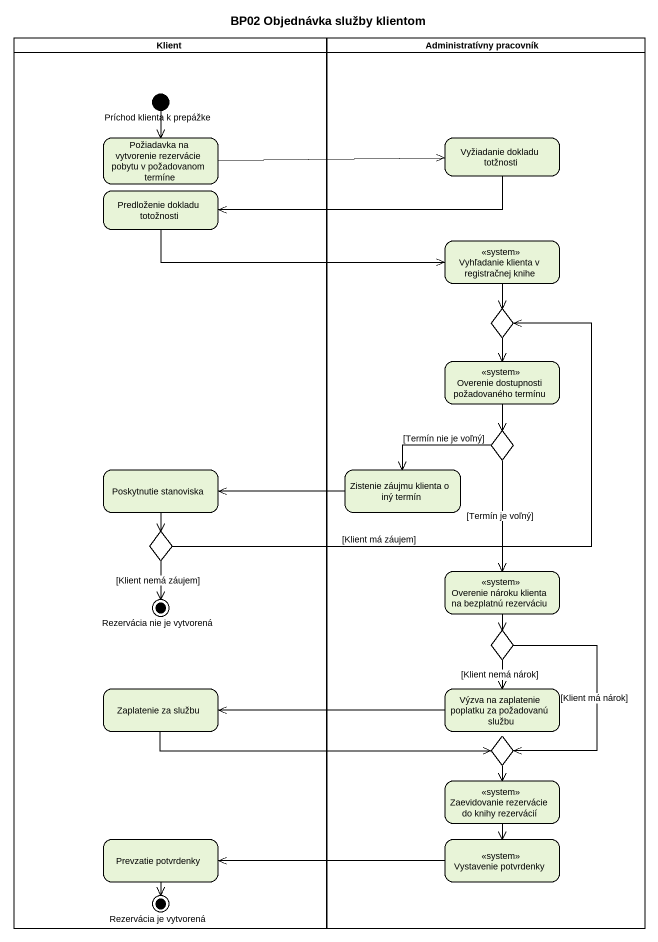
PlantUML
@startuml
title BP02 Objednávka služby klientom
hide empty description
state Klient <<partition>> {
  state "Príchod klienta k prepážke" as Príchod_klienta_k_prepážke <<start>>
  state "Požiadavka na vytvorenie rezervácie pobytu v požadovanom termíne" as Požiadavka_na_vytvorenie
  state "Predloženie dokladu totožnosti" as Predloženie_dokladu
  state "Poskytnutie stanoviska" as Poskytnutie_stanoviska
  state choice3 <<choice>>
  state "Rezervácia nie je vytvorená" as Rezervácia_nie_je_vytvorená <<end>>
  state "Zaplatenie za službu" as Zaplatenie_za_službu
  state "Prevzatie potvrdenky" as Prevzatie_potvrdenky
  state "Rezervácia je vytvorená" as Rezervácia_je_vytvorená <<end>>
}
state "Administratívny pracovník" as Administratívny_pracovník <<partition>> {
  state "Vyžiadanie dokladu totžnosti" as Vyžiadanie_dokladu_totžnosti
  state "Vyhľadanie klienta v registračnej knihe" as Vyhľadanie_klienta_v <<system>>
  state choice1 <<choice>>
  state "Overenie dostupnosti požadovaného termínu" as Overenie_dostupnosti <<system>>
  state choice2 <<choice>>
  state "Zistenie záujmu klienta o iný termín" as Zistenie_záujmu_klienta_o
  state "Overenie nároku klienta na bezplatnú rezerváciu" as Overenie_nároku_klienta_na <<system>>
  state choice4 <<choice>>
  state "Výzva na zaplatenie poplatku za požadovanú službu" as Výzva_na_zaplatenie
  state choice5 <<choice>>
  state "Zaevidovanie rezervácie do knihy rezervácií" as Zaevidovanie_rezervácie_do <<system>>
  state "Vystavenie potvrdenky" as Vystavenie_potvrdenky <<system>>
}
Príchod_klienta_k_prepážke --> Požiadavka_na_vytvorenie
Požiadavka_na_vytvorenie -right-> Vyžiadanie_dokladu_totžnosti
Vyžiadanie_dokladu_totžnosti -left-> Predloženie_dokladu
Predloženie_dokladu -right-> Vyhľadanie_klienta_v
Vyhľadanie_klienta_v --> choice1
choice1 --> Overenie_dostupnosti
Overenie_dostupnosti --> choice2
choice2 -left-> Zistenie_záujmu_klienta_o : [Termín nie je voľný]
choice2 --> Overenie_nároku_klienta_na : [Termín je voľný]
Poskytnutie_stanoviska --> choice3
Zistenie_záujmu_klienta_o -left-> Poskytnutie_stanoviska
choice3 -up-> choice1 : [Klient má záujem]
choice3 --> Rezervácia_nie_je_vytvorená : [Klient nemá záujem]
Overenie_nároku_klienta_na --> choice4
choice4 --> Výzva_na_zaplatenie : [Klient nemá nárok]
choice4 --> choice5 : [Klient má nárok]
Zaplatenie_za_službu -right-> choice5
Výzva_na_zaplatenie -left-> Zaplatenie_za_službu
choice5 --> Zaevidovanie_rezervácie_do
Zaevidovanie_rezervácie_do --> Vystavenie_potvrdenky
Prevzatie_potvrdenky --> Rezervácia_je_vytvorená
Vystavenie_potvrdenky -left-> Prevzatie_potvrdenky
@enduml
